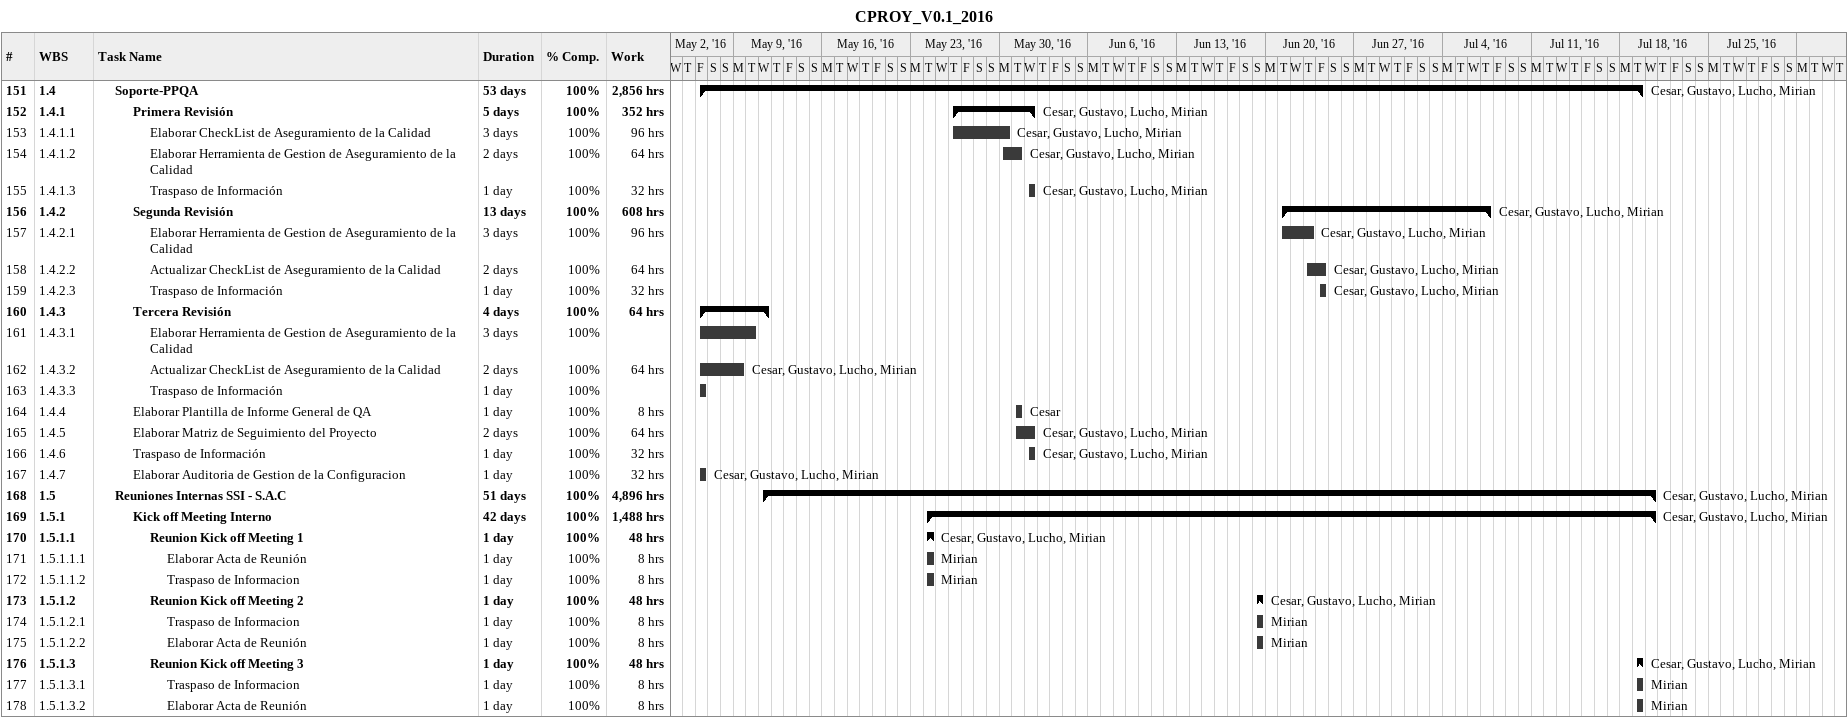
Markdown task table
CPROY_V0.1_2016

| ID | WBS | Task | Duration | Start | Finish | Resources | % complete | Work (h) |
|---|---|---|---|---|---|---|---|---|
| 151 | 1.4 | **Soporte-PPQA** | 53d | 2016-05-06 | 2016-07-19 | Cesar, Gustavo, Lucho, Mirian | 100 | 2856 |
| 152 | 1.4.1 | **Primera Revisión** | 5d | 2016-05-26 | 2016-06-01 | Cesar, Gustavo, Lucho, Mirian | 100 | 352 |
| 153 | 1.4.1.1 | Elaborar CheckList de Aseguramiento de la Calidad | 3d | 2016-05-26 | 2016-05-30 | Cesar, Gustavo, Lucho, Mirian | 100 | 96 |
| 154 | 1.4.1.2 | Elaborar Herramienta de Gestion de Aseguramiento de la Calidad | 2d | 2016-05-30 | 2016-05-31 | Cesar, Gustavo, Lucho, Mirian | 100 | 64 |
| 155 | 1.4.1.3 | Traspaso de Información | 1d | 2016-06-01 | 2016-06-01 | Cesar, Gustavo, Lucho, Mirian | 100 | 32 |
| 156 | 1.4.2 | **Segunda Revisión** | 13d | 2016-06-21 | 2016-07-07 | Cesar, Gustavo, Lucho, Mirian | 100 | 608 |
| 157 | 1.4.2.1 | Elaborar Herramienta de Gestion de Aseguramiento de la Calidad | 3d | 2016-06-21 | 2016-06-23 | Cesar, Gustavo, Lucho, Mirian | 100 | 96 |
| 158 | 1.4.2.2 | Actualizar CheckList de Aseguramiento de la Calidad | 2d | 2016-06-23 | 2016-06-24 | Cesar, Gustavo, Lucho, Mirian | 100 | 64 |
| 159 | 1.4.2.3 | Traspaso de Información | 1d | 2016-06-24 | 2016-06-24 | Cesar, Gustavo, Lucho, Mirian | 100 | 32 |
| 160 | 1.4.3 | **Tercera Revisión** | 4d | 2016-05-06 | 2016-05-11 |  | 100 | 64 |
| 161 | 1.4.3.1 | Elaborar Herramienta de Gestion de Aseguramiento de la Calidad | 3d | 2016-05-06 | 2016-05-10 |  | 100 |  |
| 162 | 1.4.3.2 | Actualizar CheckList de Aseguramiento de la Calidad | 2d | 2016-05-06 | 2016-05-09 | Cesar, Gustavo, Lucho, Mirian | 100 | 64 |
| 163 | 1.4.3.3 | Traspaso de Información | 1d | 2016-05-06 | 2016-05-06 |  | 100 |  |
| 164 | 1.4.4 | Elaborar Plantilla de Informe General de QA | 1d | 2016-05-31 | 2016-05-31 | Cesar | 100 | 8 |
| 165 | 1.4.5 | Elaborar Matriz de Seguimiento del Proyecto | 2d | 2016-05-31 | 2016-06-01 | Cesar, Gustavo, Lucho, Mirian | 100 | 64 |
| 166 | 1.4.6 | Traspaso de Información | 1d | 2016-06-01 | 2016-06-01 | Cesar, Gustavo, Lucho, Mirian | 100 | 32 |
| 167 | 1.4.7 | Elaborar Auditoria de Gestion de la Configuracion | 1d | 2016-05-06 | 2016-05-06 | Cesar, Gustavo, Lucho, Mirian | 100 | 32 |
| 168 | 1.5 | **Reuniones Internas SSI - S.A.C** | 51d | 2016-05-11 | 2016-07-20 | Cesar, Gustavo, Lucho, Mirian | 100 | 4896 |
| 169 | 1.5.1 | **Kick off Meeting Interno** | 42d | 2016-05-24 | 2016-07-20 | Cesar, Gustavo, Lucho, Mirian | 100 | 1488 |
| 170 | 1.5.1.1 | **Reunion Kick off Meeting 1** | 1d | 2016-05-24 | 2016-05-24 | Cesar, Gustavo, Lucho, Mirian | 100 | 48 |
| 171 | 1.5.1.1.1 | Elaborar Acta de Reunión | 1d | 2016-05-24 | 2016-05-24 | Mirian | 100 | 8 |
| 172 | 1.5.1.1.2 | Traspaso de Informacion | 1d | 2016-05-24 | 2016-05-24 | Mirian | 100 | 8 |
| 173 | 1.5.1.2 | **Reunion Kick off Meeting 2** | 1d | 2016-06-19 | 2016-06-19 | Cesar, Gustavo, Lucho, Mirian | 100 | 48 |
| 174 | 1.5.1.2.1 | Traspaso de Informacion | 1d | 2016-06-19 | 2016-06-19 | Mirian | 100 | 8 |
| 175 | 1.5.1.2.2 | Elaborar Acta de Reunión | 1d | 2016-06-19 | 2016-06-19 | Mirian | 100 | 8 |
| 176 | 1.5.1.3 | **Reunion Kick off Meeting 3** | 1d | 2016-07-19 | 2016-07-19 | Cesar, Gustavo, Lucho, Mirian | 100 | 48 |
| 177 | 1.5.1.3.1 | Traspaso de Informacion | 1d | 2016-07-19 | 2016-07-19 | Mirian | 100 | 8 |
| 178 | 1.5.1.3.2 | Elaborar Acta de Reunión | 1d | 2016-07-19 | 2016-07-19 | Mirian | 100 | 8 |
